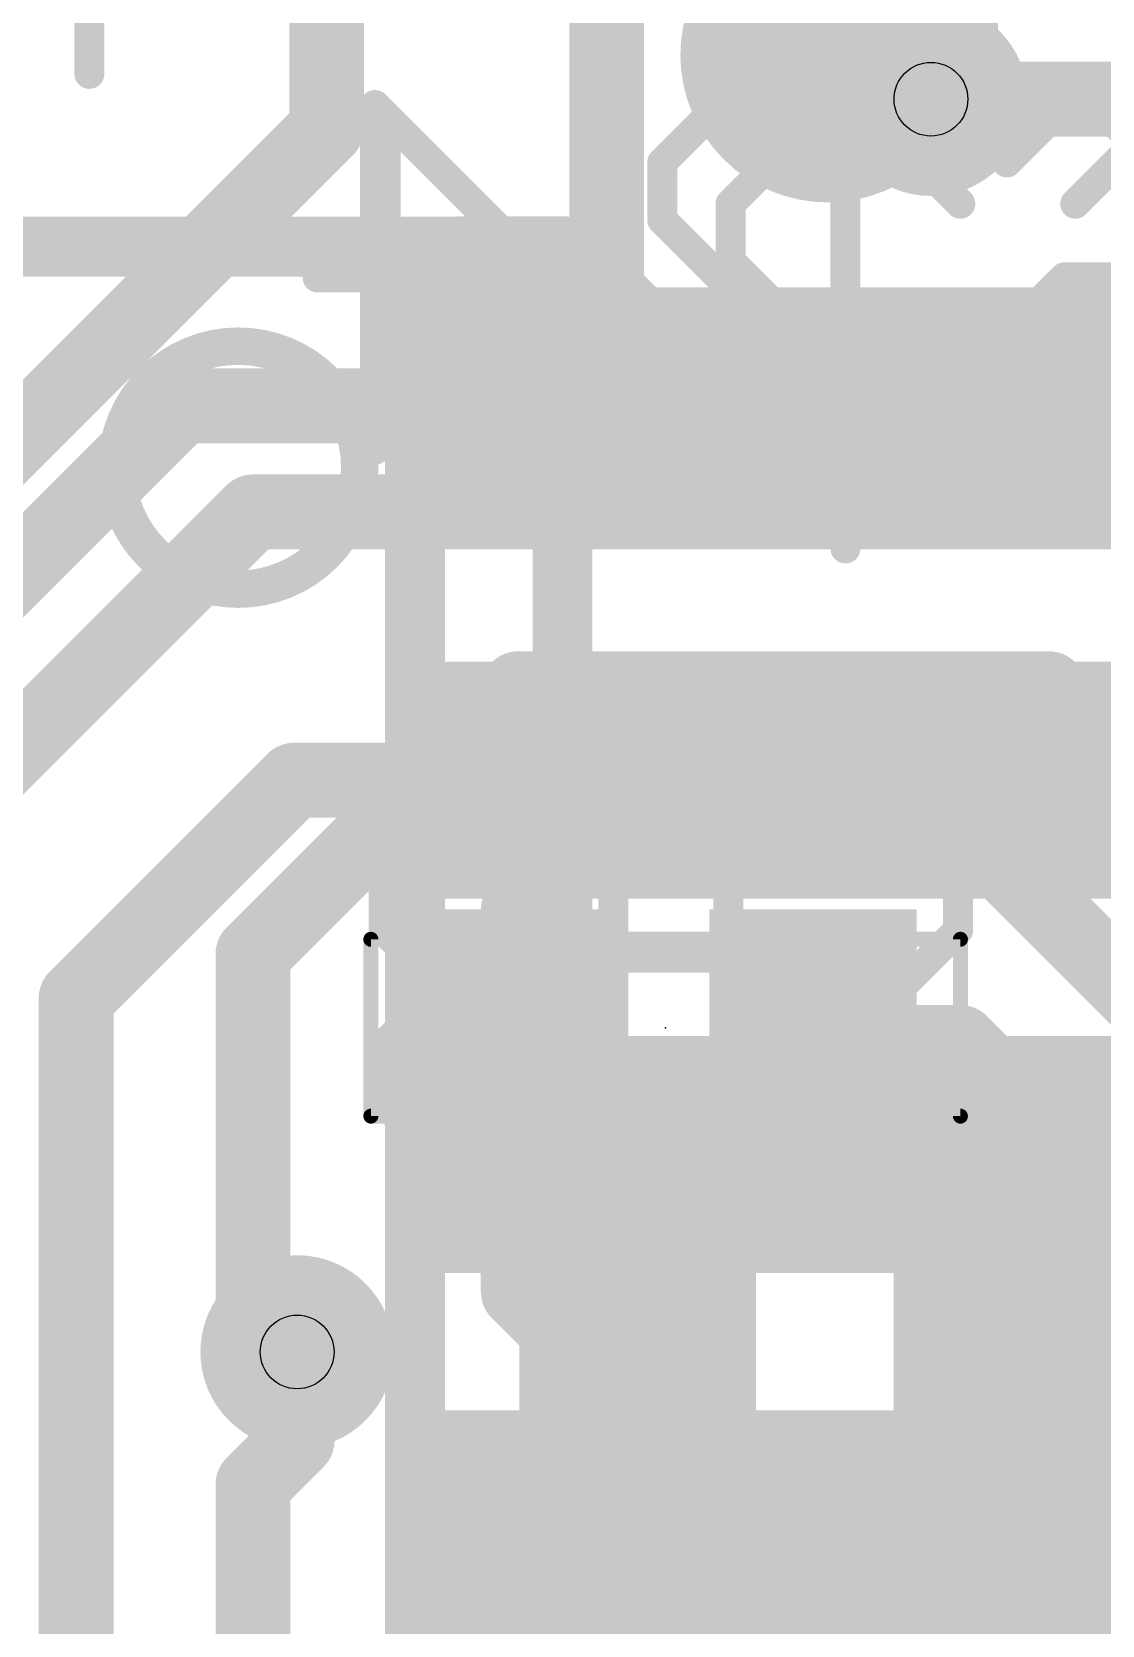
# Model space of a CAD drawing. Extents: x 61.5 to 101.4, y 9 to 89.5.
# Drawn here: x 67.8 to 71.43, y 74.22 to 79.63 of the extents above; entities that cross this region are included whole.
import ezdxf

# ---------------------------------------------------------------- set-up
doc = ezdxf.new("R2010")
doc.units = 0
for name, color, linetype in [('1', 22, 'CONTINUOUS'), ('16', 175, 'CONTINUOUS'), ('18', 82, 'CONTINUOUS'), ('21', 253, 'CONTINUOUS'), ('22', 253, 'CONTINUOUS'), ('23', 7, 'CONTINUOUS'), ('25', 253, 'CONTINUOUS'), ('26', 253, 'CONTINUOUS'), ('27', 253, 'CONTINUOUS'), ('28', 253, 'CONTINUOUS'), ('29', 253, 'CONTINUOUS'), ('30', 253, 'CONTINUOUS'), ('31', 253, 'CONTINUOUS'), ('32', 253, 'CONTINUOUS'), ('39', 22, 'CONTINUOUS'), ('44', 253, 'CONTINUOUS'), ('51', 253, 'CONTINUOUS'), ('52', 253, 'CONTINUOUS')]:
    doc.layers.add(name, color=color, linetype=linetype)

# ---------------------------------------------------------------- blocks, each defined once
blk = doc.blocks.new('RECT')
blk.add_solid([(-0.5, -0.5), (0.5, -0.5), (-0.5, 0.5), (0.5, 0.5)])
blk = doc.blocks.new('ROUNDV')
at = {"const_width": 0.5}
blk.add_lwpolyline([(0, -0.25, 1), (0, 0.25, 1), (0, -0.25)], format="xyb", dxfattribs=at)

msp = doc.modelspace()

# ---------------------------------------------------------------- linework, layer by layer
at = {"layer": '1', "const_width": 0.254}
for points in [[(70.95, 84.75), (70.95, 79.5)], [(69.75, 78.75), (69.75, 81.75)], [(68.8, 80.525), (68.8, 79.3)], [(70.95, 79.5), (70.85, 79.4)], [(68.8, 79.3), (66.9, 77.4)], [(69.9, 78.6), (69.75, 78.75)], [(72, 78.6), (69.9, 78.6)], [(68.55, 78), (67.5, 76.95)], [(69.9, 78), (68.55, 78)], [(71.1, 78), (69.9, 78)], [(71.1, 78), (71.85, 78)], [(69.45, 77.4), (68.55, 76.5)], [(71.25, 77.4), (69.45, 77.4)], [(71.85, 76.8), (71.25, 77.4)], [(69.45, 76.65), (69.75, 76.95)], [(69.75, 76.95), (70.95, 76.95)], [(70.95, 76.95), (71.85, 76.05)], [(69.45, 76.25), (69.45, 76.65)], [(68.55, 76.5), (68.55, 75.3)], [(69.45, 76.25), (69.45, 76.045)], [(69.45, 75.355), (69.45, 76.25)], [(70.45, 76.25), (70.45, 76.225)], [(70.5, 76.2), (70.45, 76.25)], [(70.95, 76.2), (70.5, 76.2)], [(71.125, 76.025), (70.95, 76.2)], [(71.125, 74.95), (71.125, 76.025)], [(69.855, 74.95), (69.45, 75.355)], [(68.55, 75.3), (68.7, 75.15)], [(69.855, 74.655), (69.855, 74.95)], [(71.125, 74.95), (71.125, 72.425)], [(67.95, 72.75), (69.855, 74.655)]]:
    msp.add_lwpolyline(points, dxfattribs=at)
at = {"layer": '1', "const_width": 0.127}
for points in [[(70.9949, 79.4551, 1), (70.9051, 79.5449)], [(70.8865, 79.5, 1), (71.0135, 79.5)], [(70.8051, 79.4449, 1), (70.8949, 79.3551)], [(68.8449, 79.2551, 1), (68.7551, 79.3449)], [(68.7365, 79.3, 1), (68.8635, 79.3)], [(69.7949, 78.7949, 1), (69.7051, 78.7051)], [(69.6865, 78.75, 1), (69.8135, 78.75)], [(69.9, 78.6635, 1), (69.9, 78.5365)], [(69.8551, 78.5551, 1), (69.9449, 78.6449)], [(68.55, 78.0635, 1), (68.55, 77.9365)], [(68.5949, 77.9551, 1), (68.5051, 78.0449)], [(69.9, 78.0635, 1), (69.9, 77.9365)], [(69.9, 77.9365, 1), (69.9, 78.0635)], [(71.1, 78.0635, 1), (71.1, 77.9365)], [(71.1, 77.9365, 1), (71.1, 78.0635)], [(69.45, 77.4635, 1), (69.45, 77.3365)], [(69.4949, 77.3551, 1), (69.4051, 77.4449)], [(71.2949, 77.4449, 1), (71.2051, 77.3551)], [(71.25, 77.3365, 1), (71.25, 77.4635)], [(69.75, 77.0135, 1), (69.75, 76.8865)], [(69.7949, 76.9051, 1), (69.7051, 76.9949)], [(70.9949, 76.9949, 1), (70.9051, 76.9051)], [(70.95, 76.8865, 1), (70.95, 77.0135)], [(69.5135, 76.65, 1), (69.3865, 76.65)], [(69.4051, 76.6949, 1), (69.4949, 76.6051)], [(68.6135, 76.5, 1), (68.4865, 76.5)], [(68.5051, 76.5449, 1), (68.5949, 76.4551)], [(69.5135, 76.25, 1), (69.3865, 76.25)], [(69.5135, 76.25, 1), (69.3865, 76.25)], [(70.5135, 76.25, 1), (70.3865, 76.25)], [(70.4949, 76.2949, 1), (70.4051, 76.2051)], [(70.5, 76.2635, 1), (70.5, 76.1365)], [(70.9949, 76.2449, 1), (70.9051, 76.1551)], [(70.95, 76.1365, 1), (70.95, 76.2635)], [(69.3865, 76.25, 1), (69.5135, 76.25)], [(70.3865, 76.225, 1), (70.5135, 76.225)], [(70.4551, 76.1551, 1), (70.5449, 76.2449)], [(69.3865, 76.045, 1), (69.5135, 76.045)], [(71.1885, 76.025, 1), (71.0615, 76.025)], [(71.0801, 75.9801, 1), (71.1699, 76.0699)], [(69.4949, 75.3999, 1), (69.4051, 75.3101)], [(68.5949, 75.3449, 1), (68.5051, 75.2551)], [(69.3865, 75.355, 1), (69.5135, 75.355)], [(68.4865, 75.3, 1), (68.6135, 75.3)], [(68.6551, 75.1051, 1), (68.7449, 75.1949)], [(69.9185, 74.95, 1), (69.7915, 74.95)], [(69.8101, 74.9051, 1), (69.8999, 74.9949)], [(71.1885, 74.95, 1), (71.0615, 74.95)], [(71.0615, 74.95, 1), (71.1885, 74.95)], [(69.8999, 74.6101, 1), (69.8101, 74.6999)], [(69.7915, 74.655, 1), (69.9185, 74.655)]]:
    msp.add_lwpolyline(points, format="xyb", dxfattribs=at)
at = {"layer": '16', "const_width": 0.254}
for points in [[(70.85, 79.4), (71.5, 79.4)], [(71.5, 79.4), (71.7, 79.2)], [(67.5, 77.55), (68.31, 78.36)], [(70.3, 78.36), (68.31, 78.36)], [(68.69, 77.09), (67.95, 76.35)], [(70.3, 77.09), (68.69, 77.09)], [(67.95, 76.35), (67.95, 69)], [(68.7, 75.15), (68.7, 74.85)], [(68.7, 74.85), (68.55, 74.7)], [(68.55, 74.7), (68.55, 69.15)], [(70.3, 74.55), (72.05, 74.55)]]:
    msp.add_lwpolyline(points, dxfattribs=at)
at = {"layer": '16', "const_width": 0.127}
for points in [[(70.85, 79.4635, 1), (70.85, 79.3365)], [(71.5449, 79.4449, 1), (71.4551, 79.3551)], [(68.31, 78.4235, 1), (68.31, 78.2965)], [(68.3549, 78.3151, 1), (68.2651, 78.4049)], [(70.3, 78.2965, 1), (70.3, 78.4235)], [(68.69, 77.1535, 1), (68.69, 77.0265)], [(68.7349, 77.0451, 1), (68.6451, 77.1349)], [(70.3, 77.0265, 1), (70.3, 77.1535)], [(68.0135, 76.35, 1), (67.8865, 76.35)], [(67.9051, 76.3949, 1), (67.9949, 76.3051)], [(68.7635, 75.15, 1), (68.6365, 75.15)], [(68.7449, 74.8051, 1), (68.6551, 74.8949)], [(68.6365, 74.85, 1), (68.7635, 74.85)], [(68.6135, 74.7, 1), (68.4865, 74.7)], [(68.5051, 74.7449, 1), (68.5949, 74.6551)], [(70.3, 74.6135, 1), (70.3, 74.4865)]]:
    msp.add_lwpolyline(points, format="xyb", dxfattribs=at)
at = {"layer": '21', "const_width": 0.5}
msp.add_lwpolyline([(70.5, 79.3, 1), (70.5, 79.8, 1), (70.5, 79.3)], format="xyb", dxfattribs=at)
at = {"layer": '22', "const_width": 0.2032}
for points in [[(69.1, 78.9001), (65.8, 78.9001)], [(69.6045, 78.9015), (69.1, 78.9001)]]:
    msp.add_lwpolyline(points, dxfattribs=at)
at = {"layer": '22'}
for points, const_width in [([(69.0999, 78.9509, 1), (69.1001, 78.8493)], 0.1016), ([(69.1, 78.8493, 1), (69.1, 78.9509)], 0.1016), ([(69.6046, 78.8507, 1), (69.6044, 78.9523)], 0.1016), ([(68.5, 77.7377, 1), (68.5, 78.5623, 1), (68.5, 77.7377)], 0.127)]:
    msp.add_lwpolyline(points, format="xyb", dxfattribs=dict(at, const_width=const_width))
at = {"layer": '23'}
msp.add_point((69.95, 76.25), dxfattribs=at)
at = {"layer": '25', "const_width": 0.1016}
for points in [[(70.56, 79.4351), (70.56, 77.8759)], [(69.0008, 79.2402), (69.0008, 78.2657)], [(69.7804, 78.2657), (69.7804, 79.2402)], [(70.1702, 79.0453), (70.3651, 79.2402)], [(70.3651, 79.2402), (70.7549, 79.2402)], [(70.7549, 79.2402), (70.9498, 79.0453)], [(71.5345, 79.2402), (71.3396, 79.0453)], [(70.1702, 78.8504), (70.1702, 79.0453)], [(70.3651, 78.6555), (70.1702, 78.8504)], [(71.3396, 78.0708), (72.1192, 78.8504)], [(70.7549, 78.6555), (70.3651, 78.6555)], [(70.9498, 78.4606), (70.7549, 78.6555)], [(70.9498, 78.2657), (70.9498, 78.4606)], [(69.0008, 78.2657), (69.1957, 78.0708)], [(69.5855, 78.0708), (69.7804, 78.2657)], [(70.1702, 78.2657), (70.3651, 78.0708)], [(70.7549, 78.0708), (70.9498, 78.2657)], [(69.1957, 78.0708), (69.5855, 78.0708)], [(70.3651, 78.0708), (70.7549, 78.0708)], [(72.1192, 78.0708), (71.3396, 78.0708)]]:
    msp.add_lwpolyline(points, dxfattribs=at)
at = {"layer": '25', "const_width": 0.0508}
for points in [[(70.5854, 79.4351, 1), (70.5346, 79.4351)], [(69.0262, 79.2402, 1), (68.9754, 79.2402)], [(69.8058, 79.2402, 1), (69.755, 79.2402)], [(70.3651, 79.2656, 1), (70.3651, 79.2148)], [(70.3831, 79.2222, 1), (70.3471, 79.2582)], [(70.7729, 79.2582, 1), (70.7369, 79.2222)], [(70.7549, 79.2148, 1), (70.7549, 79.2656)], [(70.1522, 79.0633, 1), (70.1882, 79.0273)], [(70.1956, 79.0453, 1), (70.1448, 79.0453)], [(70.9318, 79.0273, 1), (70.9678, 79.0633)], [(71.3216, 79.0633, 1), (71.3576, 79.0273)], [(70.1882, 78.8684, 1), (70.1522, 78.8324)], [(70.1448, 78.8504, 1), (70.1956, 78.8504)], [(70.3651, 78.6809, 1), (70.3651, 78.6301)], [(70.7729, 78.6735, 1), (70.7369, 78.6375)], [(70.7549, 78.6301, 1), (70.7549, 78.6809)], [(70.3471, 78.6375, 1), (70.3831, 78.6735)], [(70.9752, 78.4606, 1), (70.9244, 78.4606)], [(70.9318, 78.4426, 1), (70.9678, 78.4786)], [(69.0188, 78.2837, 1), (68.9828, 78.2477)], [(68.9754, 78.2657, 1), (69.0262, 78.2657)], [(69.755, 78.2657, 1), (69.8058, 78.2657)], [(69.7984, 78.2477, 1), (69.7624, 78.2837)], [(70.1882, 78.2837, 1), (70.1522, 78.2477)], [(70.9244, 78.2657, 1), (70.9752, 78.2657)], [(70.9678, 78.2477, 1), (70.9318, 78.2837)], [(69.1957, 78.0962, 1), (69.1957, 78.0454)], [(69.1777, 78.0528, 1), (69.2137, 78.0888)], [(69.5675, 78.0888, 1), (69.6035, 78.0528)], [(69.5855, 78.0454, 1), (69.5855, 78.0962)], [(70.3651, 78.0962, 1), (70.3651, 78.0454)], [(70.3471, 78.0528, 1), (70.3831, 78.0888)], [(70.7369, 78.0888, 1), (70.7729, 78.0528)], [(70.7549, 78.0454, 1), (70.7549, 78.0962)], [(71.3216, 78.0888, 1), (71.3576, 78.0528)], [(71.3396, 78.0962, 1), (71.3396, 78.0454)], [(70.5346, 77.8759, 1), (70.5854, 77.8759)]]:
    msp.add_lwpolyline(points, format="xyb", dxfattribs=at)
at = {"layer": '26', "const_width": 0.1016}
for points in [[(67.995, 81.0451), (67.995, 79.4859)], [(68.9639, 78.2108), (68.9639, 79.3802)], [(68.9639, 79.3802), (69.5486, 78.7955)], [(69.9384, 79.1853), (70.1333, 79.3802)], [(70.1333, 79.3802), (70.5231, 79.3802)], [(70.5231, 79.3802), (70.718, 79.1853)], [(71.3027, 79.3802), (71.1078, 79.1853)], [(71.6925, 79.3802), (71.3027, 79.3802)], [(69.9384, 78.9904), (69.9384, 79.1853)], [(70.718, 78.2108), (69.9384, 78.9904)], [(69.5486, 78.7955), (68.769, 78.7955)], [(71.1078, 78.6006), (71.3027, 78.7955)], [(71.3027, 78.7955), (71.6925, 78.7955)], [(71.1078, 78.4057), (71.1078, 78.6006)], [(71.3027, 78.2108), (71.1078, 78.4057)], [(69.9384, 78.2108), (70.718, 78.2108)], [(71.6925, 78.2108), (71.3027, 78.2108)]]:
    msp.add_lwpolyline(points, dxfattribs=at)
at = {"layer": '26', "const_width": 0.0508}
for points in [[(67.9696, 79.4859, 1), (68.0204, 79.4859)], [(68.9819, 79.3982, 1), (68.9459, 79.3622)], [(68.9893, 79.3802, 1), (68.9385, 79.3802)], [(70.1333, 79.4056, 1), (70.1333, 79.3548)], [(70.1513, 79.3622, 1), (70.1153, 79.3982)], [(70.5411, 79.3982, 1), (70.5051, 79.3622)], [(70.5231, 79.3548, 1), (70.5231, 79.4056)], [(71.3027, 79.4056, 1), (71.3027, 79.3548)], [(71.3207, 79.3622, 1), (71.2847, 79.3982)], [(69.9204, 79.2033, 1), (69.9564, 79.1673)], [(69.9638, 79.1853, 1), (69.913, 79.1853)], [(70.7, 79.1673, 1), (70.736, 79.2033)], [(71.0898, 79.2033, 1), (71.1258, 79.1673)], [(69.9564, 79.0084, 1), (69.9204, 78.9724)], [(69.913, 78.9904, 1), (69.9638, 78.9904)], [(68.769, 78.8209, 1), (68.769, 78.7701)], [(69.5306, 78.7775, 1), (69.5666, 78.8135)], [(69.5486, 78.7701, 1), (69.5486, 78.8209)], [(71.3027, 78.8209, 1), (71.3027, 78.7701)], [(71.3207, 78.7775, 1), (71.2847, 78.8135)], [(71.1332, 78.6006, 1), (71.0824, 78.6006)], [(71.0898, 78.6186, 1), (71.1258, 78.5826)], [(71.1258, 78.4237, 1), (71.0898, 78.3877)], [(71.0824, 78.4057, 1), (71.1332, 78.4057)], [(68.9385, 78.2108, 1), (68.9893, 78.2108)], [(69.9384, 78.2362, 1), (69.9384, 78.1854)], [(70.7, 78.1928, 1), (70.736, 78.2288)], [(70.718, 78.1854, 1), (70.718, 78.2362)], [(71.3027, 78.2362, 1), (71.3027, 78.1854)], [(71.2847, 78.1928, 1), (71.3207, 78.2288)]]:
    msp.add_lwpolyline(points, format="xyb", dxfattribs=at)
at = {"layer": '27', "const_width": 0.1016}
for points in [[(69.0008, 74.0604), (69.3906, 74.4502)], [(69.3906, 74.4502), (69.3906, 73.2808)], [(71.3396, 73.2808), (71.3396, 74.4502)], [(71.3396, 74.4502), (72.1192, 74.4502)]]:
    msp.add_lwpolyline(points, dxfattribs=at)
at = {"layer": '27', "const_width": 0.0508}
for points in [[(69.416, 74.4502, 1), (69.3652, 74.4502)], [(69.4086, 74.4322, 1), (69.3726, 74.4682)], [(71.365, 74.4502, 1), (71.3142, 74.4502)], [(71.3396, 74.4756, 1), (71.3396, 74.4248)]]:
    msp.add_lwpolyline(points, format="xyb", dxfattribs=at)
at = {"layer": '28', "const_width": 0.1016}
for points in [[(69.1879, 76.9702), (68.993, 76.7753)], [(69.7726, 76.9702), (69.1879, 76.9702)], [(69.7726, 75.8008), (69.7726, 76.9702)], [(70.1624, 76.7753), (70.3573, 76.9702)], [(70.3573, 76.9702), (70.7471, 76.9702)], [(70.7471, 76.9702), (70.942, 76.7753)], [(68.993, 76.7753), (68.993, 76.5804)], [(70.1624, 75.9957), (70.1624, 76.7753)], [(70.942, 76.7753), (70.942, 76.5804)], [(68.993, 76.5804), (69.1879, 76.3855)], [(70.942, 76.5804), (70.7471, 76.3855)], [(69.1879, 76.3855), (68.993, 76.1906)], [(69.7726, 76.3855), (69.1879, 76.3855)], [(70.7471, 76.3855), (70.1624, 76.3855)], [(68.993, 76.1906), (68.993, 75.9957)], [(68.993, 75.9957), (69.1879, 75.8008)], [(70.3573, 75.8008), (70.1624, 75.9957)], [(70.942, 75.9957), (70.7471, 75.8008)], [(69.1879, 75.8008), (69.7726, 75.8008)], [(70.7471, 75.8008), (70.3573, 75.8008)], [(72.1114, 75.8008), (71.3318, 75.8008)]]:
    msp.add_lwpolyline(points, dxfattribs=at)
at = {"layer": '28', "const_width": 0.0508}
for points in [[(69.1879, 76.9956, 1), (69.1879, 76.9448)], [(69.2059, 76.9522, 1), (69.17, 76.9882)], [(69.798, 76.9702, 1), (69.7472, 76.9702)], [(69.7726, 76.9448, 1), (69.7726, 76.9956)], [(70.3573, 76.9956, 1), (70.3573, 76.9448)], [(70.3753, 76.9522, 1), (70.3394, 76.9882)], [(70.7651, 76.9882, 1), (70.7292, 76.9522)], [(70.7471, 76.9448, 1), (70.7471, 76.9956)], [(69.0184, 76.7753, 1), (68.9676, 76.7753)], [(68.9751, 76.7933, 1), (69.011, 76.7573)], [(70.1878, 76.7753, 1), (70.137, 76.7753)], [(70.1445, 76.7933, 1), (70.1804, 76.7573)], [(70.9674, 76.7753, 1), (70.9166, 76.7753)], [(70.9241, 76.7573, 1), (70.96, 76.7933)], [(69.011, 76.5984, 1), (68.9751, 76.5624)], [(68.9676, 76.5804, 1), (69.0184, 76.5804)], [(70.9166, 76.5804, 1), (70.9674, 76.5804)], [(70.96, 76.5624, 1), (70.9241, 76.5984)], [(69.1879, 76.4109, 1), (69.1879, 76.3601)], [(69.2059, 76.3675, 1), (69.17, 76.4035)], [(69.7726, 76.3601, 1), (69.7726, 76.4109)], [(70.1624, 76.4109, 1), (70.1624, 76.3601)], [(70.7471, 76.3601, 1), (70.7471, 76.4109)], [(69.17, 76.3675, 1), (69.2059, 76.4035)], [(70.7292, 76.4035, 1), (70.7651, 76.3675)], [(69.0184, 76.1906, 1), (68.9676, 76.1906)], [(68.9751, 76.2086, 1), (69.011, 76.1726)], [(69.011, 76.0137, 1), (68.9751, 75.9777)], [(68.9676, 75.9957, 1), (69.0184, 75.9957)], [(70.1804, 76.0137, 1), (70.1445, 75.9777)], [(70.137, 75.9957, 1), (70.1878, 75.9957)], [(70.96, 75.9777, 1), (70.9241, 76.0137)], [(69.1879, 75.8262, 1), (69.1879, 75.7754)], [(69.17, 75.7828, 1), (69.2059, 75.8188)], [(69.7726, 75.7754, 1), (69.7726, 75.8262)], [(70.3573, 75.8262, 1), (70.3573, 75.7754)], [(70.3394, 75.7828, 1), (70.3753, 75.8188)], [(70.7292, 75.8188, 1), (70.7651, 75.7828)], [(70.7471, 75.7754, 1), (70.7471, 75.8262)], [(71.3318, 75.8262, 1), (71.3318, 75.7754)], [(69.7472, 75.8008, 1), (69.798, 75.8008)]]:
    msp.add_lwpolyline(points, format="xyb", dxfattribs=at)
at = {"layer": '39', "const_width": 0.0508}
for points in [[(68.95, 76.55), (68.95, 75.95)], [(70.95, 76.55), (68.95, 76.55)], [(70.95, 75.95), (70.95, 76.55)], [(68.95, 75.95), (70.95, 75.95)]]:
    msp.add_lwpolyline(points, dxfattribs=at)
at = {"layer": '39', "const_width": 0.0254}
for points in [[(68.9627, 76.55, 1), (68.9373, 76.55)], [(68.95, 76.5627, 1), (68.95, 76.5373)], [(70.9627, 76.55, 1), (70.9373, 76.55)], [(70.95, 76.5373, 1), (70.95, 76.5627)], [(68.95, 75.9627, 1), (68.95, 75.9373)], [(68.9373, 75.95, 1), (68.9627, 75.95)], [(70.9373, 75.95, 1), (70.9627, 75.95)], [(70.95, 75.9373, 1), (70.95, 75.9627)]]:
    msp.add_lwpolyline(points, format="xyb", dxfattribs=at)
at = {"layer": '44'}
for centre in [(70.85, 79.4), (68.7, 75.15)]:
    msp.add_circle(centre, 0.125, dxfattribs=at)
at = {"layer": '51', "const_width": 0.0635}
for points in [[(69.45, 76.5318, 1), (69.45, 76.4682)], [(69.4818, 76.5, 1), (69.4183, 76.5)], [(69.4818, 76.5, 1), (69.4183, 76.5)], [(70.4818, 76.5, 1), (70.4183, 76.5)], [(70.45, 76.4682, 1), (70.45, 76.5318)], [(69.4183, 76.45, 1), (69.4818, 76.45)], [(69.45, 76.0318, 1), (69.45, 75.9682)], [(70.45, 75.9682, 1), (70.45, 76.0318)], [(69.4183, 76, 1), (69.4818, 76)], [(70.4183, 76, 1), (70.4818, 76)]]:
    msp.add_lwpolyline(points, format="xyb", dxfattribs=at)
at = {"layer": '51', "const_width": 0.127}
for points in [[(69.45, 76.5), (69.45, 76)], [(70.45, 76.5), (69.45, 76.5)], [(69.45, 76.5), (69.45, 76.45)], [(70.45, 76), (70.45, 76.5)], [(69.45, 76), (70.45, 76)]]:
    msp.add_lwpolyline(points, dxfattribs=at)
at = {"layer": '52', "const_width": 0.2032}
for points in [[(69.1, 70.245), (69.1, 78.855)], [(69.6, 70.245), (69.6, 78.855)]]:
    msp.add_lwpolyline(points, dxfattribs=at)
at = {"layer": '52', "const_width": 0.1016}
for points in [[(69.1508, 78.855, 1), (69.0492, 78.855)], [(69.6508, 78.855, 1), (69.5492, 78.855)]]:
    msp.add_lwpolyline(points, format="xyb", dxfattribs=at)

# ---------------------------------------------------------------- block references
at = {"layer": '1'}
for p, xscale, yscale in [((69.45, 76.25), 0.5, 0.6), ((70.45, 76.25), 0.5, 0.6), ((69.855, 74.95), 0.6, 1.2), ((71.125, 74.95), 0.6, 1.2)]:
    msp.add_blockref('RECT', p, dxfattribs=dict(at, xscale=xscale, yscale=yscale))
at = {"layer": '16', "xscale": 0.6, "yscale": 2.2, "rotation": 270}
for p in [(70.3, 78.36), (70.3, 77.09), (70.3, 75.82), (70.3, 74.55)]:
    msp.add_blockref('RECT', p, dxfattribs=at)
at = {"layer": '18', "xscale": 0.6564, "yscale": 0.6564}
for p in [(70.85, 79.4), (70.85, 79.4), (68.7, 75.15), (68.7, 75.15)]:
    msp.add_blockref('ROUNDV', p, dxfattribs=at)
at = {"layer": '29'}
for p, xscale, yscale in [((69.45, 76.25), 0.7032, 0.8032), ((70.45, 76.25), 0.7032, 0.8032), ((69.855, 74.95), 0.8032, 1.4032), ((71.125, 74.95), 0.8032, 1.4032)]:
    msp.add_blockref('RECT', p, dxfattribs=dict(at, xscale=xscale, yscale=yscale))
at = {"layer": '30', "xscale": 0.8032, "yscale": 2.4032, "rotation": 270}
for p in [(70.3, 78.36), (70.3, 77.09), (70.3, 75.82), (70.3, 74.55)]:
    msp.add_blockref('RECT', p, dxfattribs=at)
at = {"layer": '31'}
for p, xscale, yscale in [((69.45, 76.25), 0.5, 0.6), ((70.45, 76.25), 0.5, 0.6), ((69.855, 74.95), 0.6, 1.2), ((71.125, 74.95), 0.6, 1.2)]:
    msp.add_blockref('RECT', p, dxfattribs=dict(at, xscale=xscale, yscale=yscale))
at = {"layer": '32', "xscale": 0.6, "yscale": 2.2, "rotation": 270}
for p in [(70.3, 78.36), (70.3, 77.09), (70.3, 75.82), (70.3, 74.55)]:
    msp.add_blockref('RECT', p, dxfattribs=at)
at = {"layer": '51', "xscale": 0.508}
for p, yscale in [((69.855, 74.9758), 1.0795), ((71.125, 74.944), 1.016)]:
    msp.add_blockref('RECT', p, dxfattribs=dict(at, yscale=yscale))
at = {"layer": '52', "xscale": 0.4902, "yscale": 1.1001, "rotation": 270}
for p in [(70.2501, 78.36), (70.2501, 77.09), (70.2501, 75.82), (70.2501, 74.55)]:
    msp.add_blockref('RECT', p, dxfattribs=at)

doc.saveas('drawing.dxf')
